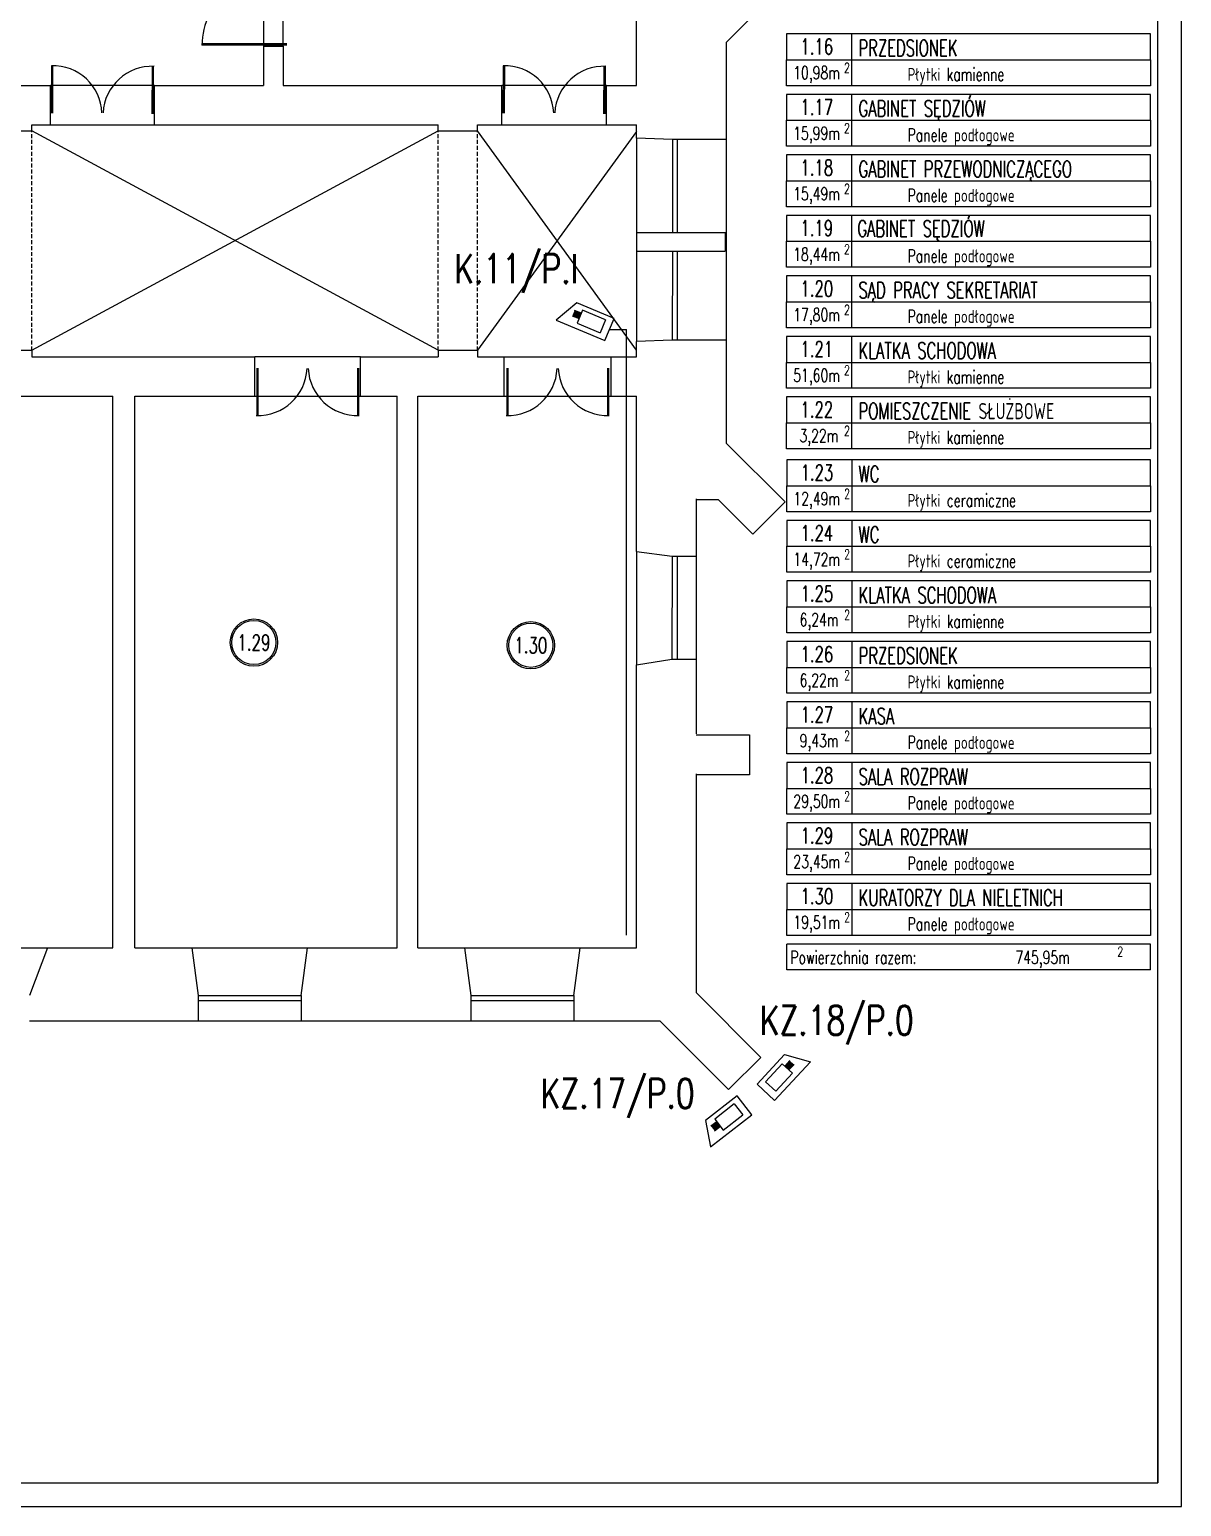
# Model space of a CAD drawing. Header units: millimetres. Extents: x 1324 to 4111, y 907 to 64537.
# Drawn here: x 1835.5 to 1982, y 1545.8 to 1733.6 of the extents above; entities that cross this region are included whole.
import ezdxf
from ezdxf.enums import TextEntityAlignment as Align

# ---------------------------------------------------------------- set-up
doc = ezdxf.new("R2010")
doc.units = ezdxf.units.MM
doc.linetypes.add('DASHED', pattern=[0.75, 0.5, -0.25])
for name, color, linetype in [('_______CCTV', 7, 'Continuous'), ('ELEKTRYK', 5, 'Continuous'), ('OPISY', 170, 'Continuous'), ('podkład', 8, 'Continuous'), ('Tabela ścianki', 7, 'Continuous'), ('TABELKI', 7, 'Continuous')]:
    doc.layers.add(name, color=color, linetype=linetype)
doc.styles.add('OPIS_CIENKI', font='romans.shx', dxfattribs={"width": 0.75, "height": 2})
doc.styles.add('ROMAND', font='romand')

msp = doc.modelspace()

# ---------------------------------------------------------------- hatches: boundary and pattern name
at = {"layer": '_______CCTV'}
for points in [[(1905.41, 1696.87), (1904.54, 1697.24), (1904.83, 1697.91), (1905.7, 1697.55)], [(1932.09, 1601.3), (1932.74, 1601.99), (1932.2, 1602.49), (1931.56, 1601.8)], [(1923.37, 1594.13), (1922.63, 1593.56), (1922.18, 1594.13), (1922.92, 1594.71)]]:
    msp.add_hatch(color=256, dxfattribs=at).paths.add_polyline_path(points)

# ---------------------------------------------------------------- linework, layer by layer
at = {"color": 7}
msp.add_line((1979.01, 1586.02), (1979.01, 1548.77), dxfattribs=at)
at = {"layer": '_______CCTV', "color": 6}
for p, q in [((1905.12, 1698.88), (1902.5, 1696.67)), ((1909.85, 1696.91), (1905.12, 1698.88)), ((1902.5, 1696.67), (1908.67, 1694.09)), ((1908.67, 1694.09), (1909.85, 1696.91)), ((1928.04, 1599.51), (1931.54, 1603.26)), ((1931.54, 1603.26), (1934.84, 1602.32)), ((1934.84, 1602.32), (1930.26, 1597.43)), ((1930.26, 1597.43), (1928.04, 1599.51)), ((1925.52, 1598.01), (1921.47, 1594.87)), ((1927.39, 1595.61), (1925.52, 1598.01)), ((1922.11, 1591.5), (1927.39, 1595.61)), ((1921.47, 1594.87), (1922.11, 1591.5))]:
    msp.add_line(p, q, dxfattribs=at)
at = {"layer": '_______CCTV'}
for p, q in [((1904.54, 1697.24), (1905.41, 1696.87)), ((1905.7, 1697.55), (1904.83, 1697.91)), ((1905.86, 1697.93), (1905.17, 1696.29)), ((1905.41, 1696.87), (1905.7, 1697.55)), ((1908.75, 1696.73), (1905.86, 1697.93)), ((1908.75, 1696.73), (1908.07, 1695.08)), ((1905.17, 1696.29), (1908.07, 1695.08)), ((1929.11, 1599.8), (1931.25, 1602.09)), ((1932.55, 1600.88), (1930.41, 1598.58)), ((1931.25, 1602.09), (1932.55, 1600.88)), ((1931.56, 1601.8), (1932.2, 1602.49)), ((1932.09, 1601.3), (1931.56, 1601.8)), ((1932.74, 1601.99), (1932.09, 1601.3)), ((1929.11, 1599.8), (1930.41, 1598.58)), ((1925.14, 1596.97), (1922.66, 1595.04)), ((1925.14, 1596.97), (1926.23, 1595.57)), ((1923.75, 1593.64), (1926.23, 1595.57)), ((1922.92, 1594.71), (1922.18, 1594.13)), ((1922.63, 1593.56), (1923.37, 1594.13)), ((1922.66, 1595.04), (1923.75, 1593.64)), ((1923.37, 1594.13), (1922.92, 1594.71))]:
    msp.add_line(p, q, dxfattribs=at)
at = {"layer": 'DEFPOINTS', "color": 7}
for p, q in [((1982.01, 1545.77), (1982.01, 1838.21)), ((1326.01, 1545.77), (1982.01, 1545.77))]:
    msp.add_line(p, q, dxfattribs=at)
at = {"layer": 'ELEKTRYK', "color": 4}
for p in [(1909.26, 1695.5), (1911.43, 1618.43)]:
    msp.add_line(p, (1911.43, 1695.5), dxfattribs=at)
at = {"layer": 'OPISY', "color": 7, "linetype": 'Continuous'}
for p, q in [((1931.8, 1733.1), (1931.8, 1729.8)), ((1978.07, 1733.1), (1931.8, 1733.1)), ((1940.07, 1733.1), (1940.07, 1726.5)), ((1978.07, 1729.8), (1978.07, 1733.1)), ((1931.8, 1726.5), (1931.8, 1729.8)), ((1931.8, 1729.8), (1978.07, 1729.8)), ((1978.07, 1729.8), (1978.07, 1726.5)), ((1978.07, 1726.5), (1931.8, 1726.5)), ((1931.8, 1725.4), (1931.8, 1722.1)), ((1978.07, 1725.4), (1931.8, 1725.4)), ((1940.07, 1725.4), (1940.07, 1718.8)), ((1978.07, 1722.1), (1978.07, 1725.4)), ((1931.8, 1718.8), (1931.8, 1722.1)), ((1931.8, 1722.1), (1978.07, 1722.1)), ((1978.07, 1722.1), (1978.07, 1718.8)), ((1978.07, 1718.8), (1931.8, 1718.8)), ((1931.8, 1717.7), (1931.8, 1714.41)), ((1978.07, 1717.7), (1931.8, 1717.7)), ((1940.07, 1717.7), (1940.07, 1711.11)), ((1978.07, 1714.41), (1978.07, 1717.7)), ((1931.8, 1711.11), (1931.8, 1714.41)), ((1931.8, 1714.41), (1978.07, 1714.41)), ((1978.07, 1714.41), (1978.07, 1711.11)), ((1978.07, 1711.11), (1931.8, 1711.11)), ((1931.8, 1710.01), (1931.8, 1706.71)), ((1978.07, 1710.01), (1931.8, 1710.01)), ((1940.07, 1710.01), (1940.07, 1703.41)), ((1978.07, 1706.71), (1978.07, 1710.01)), ((1931.8, 1703.41), (1931.8, 1706.71)), ((1931.8, 1706.71), (1978.07, 1706.71)), ((1978.07, 1706.71), (1978.07, 1703.41)), ((1978.07, 1703.41), (1931.8, 1703.41)), ((1931.8, 1702.31), (1931.8, 1699.01)), ((1978.07, 1702.31), (1931.8, 1702.31)), ((1940.07, 1702.31), (1940.07, 1695.71)), ((1978.07, 1699.01), (1978.07, 1702.31)), ((1931.8, 1695.71), (1931.8, 1699.01)), ((1931.8, 1699.01), (1978.07, 1699.01)), ((1978.07, 1699.01), (1978.07, 1695.71)), ((1978.07, 1695.71), (1931.8, 1695.71)), ((1931.8, 1694.61), (1931.8, 1691.31)), ((1978.07, 1694.61), (1931.8, 1694.61)), ((1940.07, 1694.61), (1940.07, 1688.01)), ((1978.07, 1691.31), (1978.07, 1694.61)), ((1931.8, 1688.01), (1931.8, 1691.31)), ((1931.8, 1691.31), (1978.07, 1691.31)), ((1978.07, 1691.31), (1978.07, 1688.01)), ((1978.07, 1688.01), (1931.8, 1688.01)), ((1931.8, 1686.92), (1931.8, 1683.62)), ((1978.07, 1686.92), (1931.8, 1686.92)), ((1940.07, 1686.92), (1940.07, 1680.32)), ((1978.07, 1683.62), (1978.07, 1686.92)), ((1931.8, 1680.32), (1931.8, 1683.62)), ((1931.8, 1683.62), (1978.07, 1683.62)), ((1978.07, 1683.62), (1978.07, 1680.32)), ((1978.07, 1680.32), (1931.8, 1680.32)), ((1931.81, 1678.9), (1931.81, 1675.6)), ((1978.09, 1678.9), (1931.81, 1678.9)), ((1940.09, 1678.9), (1940.09, 1672.31)), ((1978.09, 1675.6), (1978.09, 1678.9)), ((1931.81, 1672.31), (1931.81, 1675.6)), ((1931.81, 1675.6), (1978.09, 1675.6)), ((1978.09, 1675.6), (1978.09, 1672.31)), ((1978.09, 1672.31), (1931.81, 1672.31)), ((1931.81, 1671.21), (1931.81, 1667.91)), ((1978.09, 1671.21), (1931.81, 1671.21)), ((1940.09, 1671.21), (1940.09, 1664.61)), ((1978.09, 1667.91), (1978.09, 1671.21)), ((1931.81, 1664.61), (1931.81, 1667.91)), ((1931.81, 1667.91), (1978.09, 1667.91)), ((1978.09, 1667.91), (1978.09, 1664.61)), ((1978.09, 1664.61), (1931.81, 1664.61)), ((1931.81, 1663.51), (1931.81, 1660.21)), ((1978.09, 1663.51), (1931.81, 1663.51)), ((1940.09, 1663.51), (1940.09, 1656.91)), ((1978.09, 1660.21), (1978.09, 1663.51)), ((1931.81, 1656.91), (1931.81, 1660.21)), ((1931.81, 1660.21), (1978.09, 1660.21)), ((1978.09, 1660.21), (1978.09, 1656.91)), ((1978.09, 1656.91), (1931.81, 1656.91)), ((1931.81, 1655.81), (1931.81, 1652.51)), ((1978.09, 1655.81), (1931.81, 1655.81)), ((1940.09, 1655.81), (1940.09, 1649.21)), ((1978.09, 1652.51), (1978.09, 1655.81)), ((1931.81, 1649.21), (1931.81, 1652.51)), ((1931.81, 1652.51), (1978.09, 1652.51)), ((1978.09, 1652.51), (1978.09, 1649.21)), ((1978.09, 1649.21), (1931.81, 1649.21)), ((1931.81, 1648.11), (1931.81, 1644.82)), ((1978.09, 1648.11), (1931.81, 1648.11)), ((1940.09, 1648.11), (1940.09, 1641.52)), ((1978.09, 1644.82), (1978.09, 1648.11)), ((1931.81, 1641.52), (1931.81, 1644.82)), ((1931.81, 1644.82), (1978.09, 1644.82)), ((1978.09, 1644.82), (1978.09, 1641.52)), ((1978.09, 1641.52), (1931.81, 1641.52)), ((1931.81, 1640.42), (1931.81, 1637.12)), ((1978.09, 1640.42), (1931.81, 1640.42)), ((1940.09, 1640.42), (1940.09, 1633.82)), ((1978.09, 1637.12), (1978.09, 1640.42)), ((1931.81, 1633.82), (1931.81, 1637.12)), ((1931.81, 1637.12), (1978.09, 1637.12)), ((1978.09, 1637.12), (1978.09, 1633.82)), ((1978.09, 1633.82), (1931.81, 1633.82)), ((1931.81, 1632.72), (1931.81, 1629.42)), ((1978.09, 1632.72), (1931.81, 1632.72)), ((1940.09, 1632.72), (1940.09, 1626.12)), ((1978.09, 1629.42), (1978.09, 1632.72)), ((1931.81, 1626.12), (1931.81, 1629.42)), ((1931.81, 1629.42), (1978.09, 1629.42)), ((1978.09, 1629.42), (1978.09, 1626.12)), ((1978.09, 1626.12), (1931.81, 1626.12)), ((1931.81, 1625.02), (1931.81, 1621.72)), ((1978.09, 1625.02), (1931.81, 1625.02)), ((1940.09, 1625.02), (1940.09, 1618.42)), ((1978.09, 1621.72), (1978.09, 1625.02)), ((1931.81, 1618.42), (1931.81, 1621.72)), ((1931.81, 1621.72), (1978.09, 1621.72)), ((1978.09, 1621.72), (1978.09, 1618.42)), ((1978.09, 1618.42), (1931.81, 1618.42)), ((1931.81, 1614.03), (1931.81, 1617.32)), ((1978.09, 1617.32), (1931.81, 1617.32)), ((1978.09, 1614.03), (1978.09, 1617.32)), ((1978.09, 1614.03), (1931.81, 1614.03))]:
    msp.add_line(p, q, dxfattribs=at)
at = {"layer": 'podkład', "color": 8}
for p, q in [((1912.69, 1726.55), (1912.69, 1746.15)), ((1865.29, 1741.55), (1865.29, 1731.55)), ((1867.79, 1731.55), (1867.79, 1741.55)), ((1931.67, 1739.52), (1924.13, 1731.98)), ((1868.23, 1731.67), (1857.44, 1731.67)), ((1868.23, 1731.84), (1857.45, 1731.84)), ((1865.29, 1731.55), (1865.29, 1726.55)), ((1865.29, 1731.55), (1867.79, 1731.55)), ((1867.79, 1731.55), (1867.79, 1726.55)), ((1924.13, 1731.98), (1924.13, 1719.65)), ((1838.32, 1723.02), (1838.35, 1729.05)), ((1838.47, 1723.01), (1838.5, 1729.05)), ((1851.12, 1722.94), (1851.15, 1728.98)), ((1851.27, 1722.94), (1851.3, 1728.98)), ((1895.77, 1723.01), (1895.8, 1729.05)), ((1895.92, 1723.01), (1895.95, 1729.05)), ((1908.57, 1722.94), (1908.6, 1728.98)), ((1908.72, 1722.94), (1908.75, 1728.98)), ((1827.9, 1726.55), (1838.19, 1726.55)), ((1838.19, 1721.53), (1838.19, 1726.55)), ((1851.39, 1726.55), (1838.19, 1726.55)), ((1851.39, 1726.55), (1865.29, 1726.55)), ((1851.39, 1721.53), (1851.39, 1726.55)), ((1867.79, 1726.55), (1895.59, 1726.55)), ((1895.59, 1721.53), (1895.59, 1726.55)), ((1908.89, 1726.55), (1895.59, 1726.55)), ((1908.89, 1726.55), (1912.69, 1726.55)), ((1908.89, 1721.53), (1908.89, 1726.55)), ((1835.79, 1721.53), (1838.19, 1721.53)), ((1835.79, 1720.75), (1835.79, 1721.53)), ((1838.19, 1721.53), (1851.39, 1721.53)), ((1851.39, 1721.53), (1887.49, 1721.53)), ((1887.49, 1720.75), (1887.49, 1721.53)), ((1892.49, 1721.53), (1895.59, 1721.53)), ((1892.49, 1720.75), (1892.49, 1721.53)), ((1895.59, 1721.53), (1908.89, 1721.53)), ((1908.89, 1721.53), (1912.69, 1721.53)), ((1912.69, 1719.84), (1912.69, 1721.53)), ((1830.69, 1720.75), (1835.79, 1720.75)), ((1835.79, 1692.85), (1887.49, 1720.75)), ((1887.49, 1692.85), (1835.79, 1720.75)), ((1887.49, 1720.75), (1892.49, 1720.75)), ((1912.69, 1692.85), (1892.49, 1720.75)), ((1912.69, 1720.69), (1892.49, 1692.85)), ((1917.28, 1719.65), (1912.69, 1719.85)), ((1912.69, 1719.84), (1912.69, 1693.95)), ((1917.28, 1719.65), (1917.27, 1707.85)), ((1924.13, 1719.65), (1917.28, 1719.65)), ((1917.89, 1719.65), (1917.89, 1707.85)), ((1924.13, 1719.65), (1924.12, 1694.15)), ((1912.69, 1707.85), (1924.13, 1707.84)), ((1912.69, 1707.85), (1912.69, 1705.45)), ((1924, 1707.84), (1924, 1705.45)), ((1912.69, 1705.45), (1924, 1705.45)), ((1917.27, 1705.45), (1917.25, 1694.15)), ((1917.89, 1705.45), (1917.89, 1694.15)), ((1830.69, 1692.85), (1835.79, 1692.85)), ((1835.79, 1692.85), (1835.79, 1692.03)), ((1887.49, 1692.85), (1892.49, 1692.85)), ((1887.49, 1692.85), (1887.49, 1692.03)), ((1892.49, 1692.85), (1892.49, 1692.03)), ((1917.26, 1694.15), (1912.69, 1693.95)), ((1912.69, 1692.03), (1912.69, 1693.95)), ((1924.13, 1694.15), (1917.26, 1694.15)), ((1924.12, 1694.15), (1924.12, 1681.03)), ((1835.79, 1692.03), (1864.19, 1692.03)), ((1864.19, 1687.03), (1864.19, 1692.03)), ((1877.59, 1692.03), (1864.19, 1692.03)), ((1877.59, 1692.03), (1887.49, 1692.03)), ((1877.59, 1687.03), (1877.59, 1692.03)), ((1892.49, 1692.03), (1895.89, 1692.03)), ((1895.89, 1687.03), (1895.89, 1692.03)), ((1895.89, 1692.03), (1909.49, 1692.03)), ((1909.49, 1692.03), (1912.69, 1692.03)), ((1909.49, 1687.03), (1909.49, 1692.03)), ((1864.41, 1690.59), (1864.41, 1684.55)), ((1864.56, 1690.59), (1864.56, 1684.55)), ((1877.21, 1690.59), (1877.21, 1684.55)), ((1877.36, 1690.59), (1877.36, 1684.55)), ((1896.21, 1690.59), (1896.21, 1684.55)), ((1896.36, 1690.59), (1896.36, 1684.55)), ((1909.01, 1690.59), (1909.01, 1684.55)), ((1909.16, 1690.59), (1909.16, 1684.55)), ((1825.09, 1687.03), (1846.09, 1687.03)), ((1846.09, 1616.85), (1846.09, 1687.03)), ((1848.89, 1616.85), (1848.89, 1687.03)), ((1848.89, 1687.03), (1864.19, 1687.03)), ((1864.19, 1687.03), (1877.59, 1687.03)), ((1877.59, 1687.03), (1882.29, 1687.03)), ((1882.29, 1616.85), (1882.29, 1687.03)), ((1884.89, 1687.03), (1895.89, 1687.03)), ((1884.89, 1616.85), (1884.89, 1687.03)), ((1895.89, 1687.03), (1909.49, 1687.03)), ((1909.49, 1687.03), (1912.69, 1687.03)), ((1912.69, 1667.25), (1912.69, 1687.03)), ((1924.12, 1681.03), (1931.6, 1673.55)), ((1920.29, 1673.94), (1920.29, 1666.65)), ((1923.12, 1673.83), (1920.29, 1673.83)), ((1927.5, 1669.45), (1923.12, 1673.83)), ((1931.6, 1673.55), (1927.5, 1669.45)), ((1912.69, 1667.25), (1917.25, 1666.65)), ((1912.69, 1667.25), (1912.69, 1652.85)), ((1917.25, 1666.65), (1917.21, 1653.55)), ((1917.25, 1666.65), (1920.29, 1666.65)), ((1917.89, 1666.65), (1917.89, 1653.55)), ((1920.29, 1666.65), (1920.29, 1653.55)), ((1912.69, 1652.85), (1917.21, 1653.55)), ((1917.21, 1653.55), (1920.29, 1653.55)), ((1920.29, 1653.55), (1920.29, 1644.05)), ((1912.69, 1616.85), (1912.69, 1652.85)), ((1920.29, 1643.94), (1927.09, 1643.94)), ((1927.09, 1643.94), (1927.09, 1638.84)), ((1920.29, 1638.95), (1920.29, 1611.14)), ((1927.09, 1638.84), (1920.29, 1638.84)), ((1820.12, 1616.85), (1837.82, 1616.85)), ((1837.82, 1616.85), (1835.52, 1610.75)), ((1837.82, 1616.85), (1846.09, 1616.85)), ((1848.89, 1616.85), (1856.16, 1616.85)), ((1856.16, 1616.85), (1856.96, 1610.75)), ((1856.16, 1616.85), (1870.86, 1616.85)), ((1870.06, 1610.75), (1870.86, 1616.85)), ((1870.86, 1616.85), (1882.29, 1616.85)), ((1884.89, 1616.85), (1890.84, 1616.85)), ((1890.84, 1616.85), (1891.64, 1610.75)), ((1890.84, 1616.85), (1905.54, 1616.85)), ((1904.74, 1610.75), (1905.54, 1616.85)), ((1905.54, 1616.85), (1912.69, 1616.85)), ((1856.96, 1610.75), (1870.06, 1610.75)), ((1856.96, 1610.75), (1856.96, 1607.55)), ((1856.96, 1610.15), (1870.06, 1610.15)), ((1870.06, 1610.75), (1870.06, 1607.55)), ((1891.64, 1610.75), (1904.74, 1610.75)), ((1891.64, 1610.75), (1891.64, 1607.55)), ((1891.64, 1610.15), (1904.74, 1610.15)), ((1904.74, 1610.75), (1904.74, 1607.55)), ((1920.29, 1611.14), (1928.53, 1602.9)), ((1835.52, 1607.55), (1856.96, 1607.55)), ((1856.96, 1607.55), (1870.06, 1607.55)), ((1870.06, 1607.55), (1891.64, 1607.55)), ((1891.64, 1607.55), (1904.74, 1607.55)), ((1904.74, 1607.55), (1915.67, 1607.55)), ((1924.42, 1598.8), (1915.67, 1607.55)), ((1928.53, 1602.9), (1924.42, 1598.8))]:
    msp.add_line(p, q, dxfattribs=at)
at = {"layer": 'podkład', "color": 8, "linetype": 'DASHED'}
for p, q in [((1835.79, 1692.85), (1835.79, 1720.75)), ((1887.49, 1692.85), (1887.49, 1720.75)), ((1892.49, 1692.85), (1892.49, 1720.75))]:
    msp.add_line(p, q, dxfattribs=at)
at = {"layer": 'podkład', "color": 8}
for centre, radius in [((1864.05, 1655.67), 3.01), ((1864.05, 1655.67), 2.81), ((1899.27, 1655.32), 3.01), ((1899.27, 1655.32), 2.81)]:
    msp.add_circle(centre, radius, dxfattribs=at)
for centre, radius, start, end in [((1867.39, 1731.41), 9.95, 86.0307, 178.5364), ((1838.47, 1722.79), 6.26, 2.3174, 91.6594), ((1851.12, 1722.72), 6.26, 87.7072, 177.0493), ((1895.92, 1722.79), 6.26, 2.3174, 91.6594), ((1908.57, 1722.72), 6.26, 87.7072, 177.0493), ((1864.56, 1690.81), 6.26, 268.0239, 357.3659), ((1877.21, 1690.81), 6.26, 182.6341, 271.9761), ((1896.36, 1690.81), 6.26, 268.0239, 357.3659), ((1909.01, 1690.81), 6.26, 182.6341, 271.9761)]:
    msp.add_arc(centre, radius, start, end, dxfattribs=at)
at = {"layer": 'Tabela ścianki', "color": 7, "linetype": 'Continuous', "lineweight": -3, "ltscale": 3}
msp.add_line((1823.27, 1548.77), (1979.01, 1548.77), dxfattribs=at)
at = {"layer": 'TABELKI', "color": 7}
for p, q in [((1979.01, 1548.77), (1979.01, 1835.21)), ((1329.01, 1548.77), (1979.01, 1548.77))]:
    msp.add_line(p, q, dxfattribs=at)

# ---------------------------------------------------------------- texts
at = {"color": 4, "linetype": 'Continuous', "style": 'OPIS_CIENKI', "width": 0.75}
for s, p in [('K.11/P.I', (1889.53, 1701.38)), ('KZ.18/P.0', (1928.39, 1605.76)), ('KZ.17/P.0', (1900.53, 1596.45))]:
    msp.add_text(s, height=3.713, dxfattribs=at).set_placement(p)
at = {"layer": 'OPISY', "color": 7, "linetype": 'Continuous', "style": 'ROMAND'}
for s, height, width, p in [('1.16', 1.979, 0.7, (1933.56, 1730.49, -11)), ('PRZEDSIONEK', 2.0618, 0.666667, (1940.94, 1730.26)), ('10,98m', 1.649, 0.7, (1932.64, 1727.34)), ('2', 1.24, 0.7, (1939.1, 1728.16, -73.31)), ('Płytki kamienne', 1.6495, 0.7, (1947.18, 1727.12)), ('1.17', 1.979, 0.7, (1933.56, 1722.79, -11)), ('GABINET SĘDZIÓW', 2.0618, 0.666667, (1940.94, 1722.57)), ('15,99m', 1.649, 0.7, (1932.64, 1719.64)), ('2', 1.24, 0.7, (1939.1, 1720.47, -73.31)), ('Panele podłogowe', 1.6495, 0.7, (1947.18, 1719.42)), ('1.18', 1.979, 0.7, (1933.56, 1715.09, -11)), ('GABINET PRZEWODNICZĄCEGO', 2.0618, 0.666667, (1940.94, 1714.87)), ('15,49m', 1.649, 0.7, (1932.64, 1711.94)), ('2', 1.24, 0.7, (1939.1, 1712.77, -73.31)), ('Panele podłogowe', 1.6495, 0.7, (1947.18, 1711.73)), ('GABINET SĘDZIÓW', 2.0618, 0.666667, (1940.8, 1707.3)), ('1.19', 1.979, 0.7, (1933.56, 1707.4, -11)), ('2', 1.24, 0.7, (1939.1, 1705.07, -73.31)), ('18,44m', 1.649, 0.7, (1932.64, 1704.24)), ('Panele podłogowe', 1.6495, 0.7, (1947.18, 1704.03)), ('1.20', 1.979, 0.7, (1933.56, 1699.7, -11)), ('SĄD PRACY SEKRETARIAT', 2.0618, 0.666667, (1940.94, 1699.47)), ('2', 1.24, 0.7, (1939.1, 1697.37, -73.31)), ('17,80m', 1.649, 0.7, (1932.64, 1696.55)), ('Panele podłogowe', 1.6495, 0.7, (1947.18, 1696.33)), ('1.21', 1.979, 0.7, (1933.56, 1692, -11)), ('KLATKA SCHODOWA', 2.0618, 0.666667, (1940.94, 1691.78)), ('2', 1.24, 0.7, (1939.1, 1689.68, -73.31)), ('51,60m', 1.649, 0.7, (1932.64, 1688.85)), ('Płytki kamienne', 1.6495, 0.7, (1947.18, 1688.63)), ('1.22', 1.979, 0.7, (1933.56, 1684.3, -11)), ('POMIESZCZENIE SŁUŻBOWE', 2.0618, 0.666667, (1940.94, 1684.08)), (' 3,22m', 1.649, 0.7, (1932.64, 1681.15)), ('2', 1.24, 0.7, (1939.1, 1681.98, -73.31)), ('Płytki kamienne', 1.6495, 0.7, (1947.18, 1680.94)), ('1.23', 1.979, 0.7, (1933.57, 1676.29, -11)), ('WC', 2.062, 0.666667, (1940.96, 1676.07)), ('12,49m', 1.649, 0.7, (1932.66, 1673.14)), ('2', 1.24, 0.7, (1939.12, 1673.97, -73.31)), ('Płytki ceramiczne', 1.6495, 0.7, (1947.18, 1672.93)), ('1.24', 1.979, 0.7, (1933.57, 1668.59, -11)), ('WC', 2.062, 0.666667, (1940.96, 1668.37)), ('14,72m', 1.649, 0.7, (1932.66, 1665.44)), ('2', 1.24, 0.7, (1939.12, 1666.27, -73.31)), ('Płytki ceramiczne', 1.6495, 0.7, (1947.18, 1665.23)), ('1.25', 1.979, 0.7, (1933.57, 1660.9, -11)), ('KLATKA SCHODOWA', 2.0618, 0.666667, (1940.96, 1660.67)), (' 6,24m', 1.649, 0.7, (1932.66, 1657.75)), ('2', 1.24, 0.7, (1939.12, 1658.57, -73.31)), ('Płytki kamienne', 1.6495, 0.7, (1947.19, 1657.53)), ('1.26', 1.979, 0.7, (1933.57, 1653.2, -11)), ('PRZEDSIONEK', 2.0618, 0.666667, (1940.96, 1652.97)), (' 6,22m', 1.649, 0.7, (1932.66, 1650.05)), ('2', 1.24, 0.7, (1939.12, 1650.88, -73.31)), ('Płytki kamienne', 1.6495, 0.7, (1947.19, 1649.83)), ('1.27', 1.979, 0.7, (1933.57, 1645.5, -11)), ('KASA', 2.062, 0.666667, (1940.96, 1645.28)), (' 9,43m', 1.649, 0.7, (1932.66, 1642.35)), ('2', 1.24, 0.7, (1939.12, 1643.18, -73.31)), ('Panele podłogowe', 1.6495, 0.7, (1947.18, 1642.14)), ('1.28', 1.979, 0.7, (1933.57, 1637.8, -11)), ('SALA ROZPRAW', 2.0618, 0.666667, (1940.96, 1637.58)), ('2', 1.24, 0.7, (1939.12, 1635.48, -73.31)), ('29,50m', 1.649, 0.7, (1932.66, 1634.65)), ('Panele podłogowe', 1.6495, 0.7, (1947.18, 1634.44)), ('1.29', 1.979, 0.7, (1933.57, 1630.11, -11)), ('SALA ROZPRAW', 2.0618, 0.666667, (1940.96, 1629.88)), ('2', 1.24, 0.7, (1939.12, 1627.78, -73.31)), ('23,45m', 1.649, 0.7, (1932.66, 1626.96)), ('Panele podłogowe', 1.6495, 0.7, (1947.18, 1626.74)), ('1.30', 1.979, 0.7, (1933.57, 1622.41, -11)), ('KURATORZY DLA NIELETNICH', 2.0618, 0.666667, (1940.96, 1622.18)), ('19,51m', 1.649, 0.7, (1932.66, 1619.26)), ('2', 1.24, 0.7, (1939.12, 1620.09, -73.31)), ('Panele podłogowe', 1.6495, 0.7, (1947.18, 1619.04)), ('Powierzchnia razem:             745,95m', 1.6495, 0.7, (1932.28, 1614.79)), ('2', 1.24, 0.7, (1973.86, 1615.72))]:
    msp.add_text(s, height=height, dxfattribs=dict(at, width=width)).set_placement(p)
at = {"layer": 'podkład', "color": 8, "style": 'ROMAND', "width": 0.7}
for s, p in [('1.29', (1864.05, 1655.67)), ('1.30', (1899.27, 1655.32))]:
    msp.add_text(s, height=2, dxfattribs=at).set_placement(p, align=Align.MIDDLE_CENTER)

doc.saveas('drawing.dxf')
